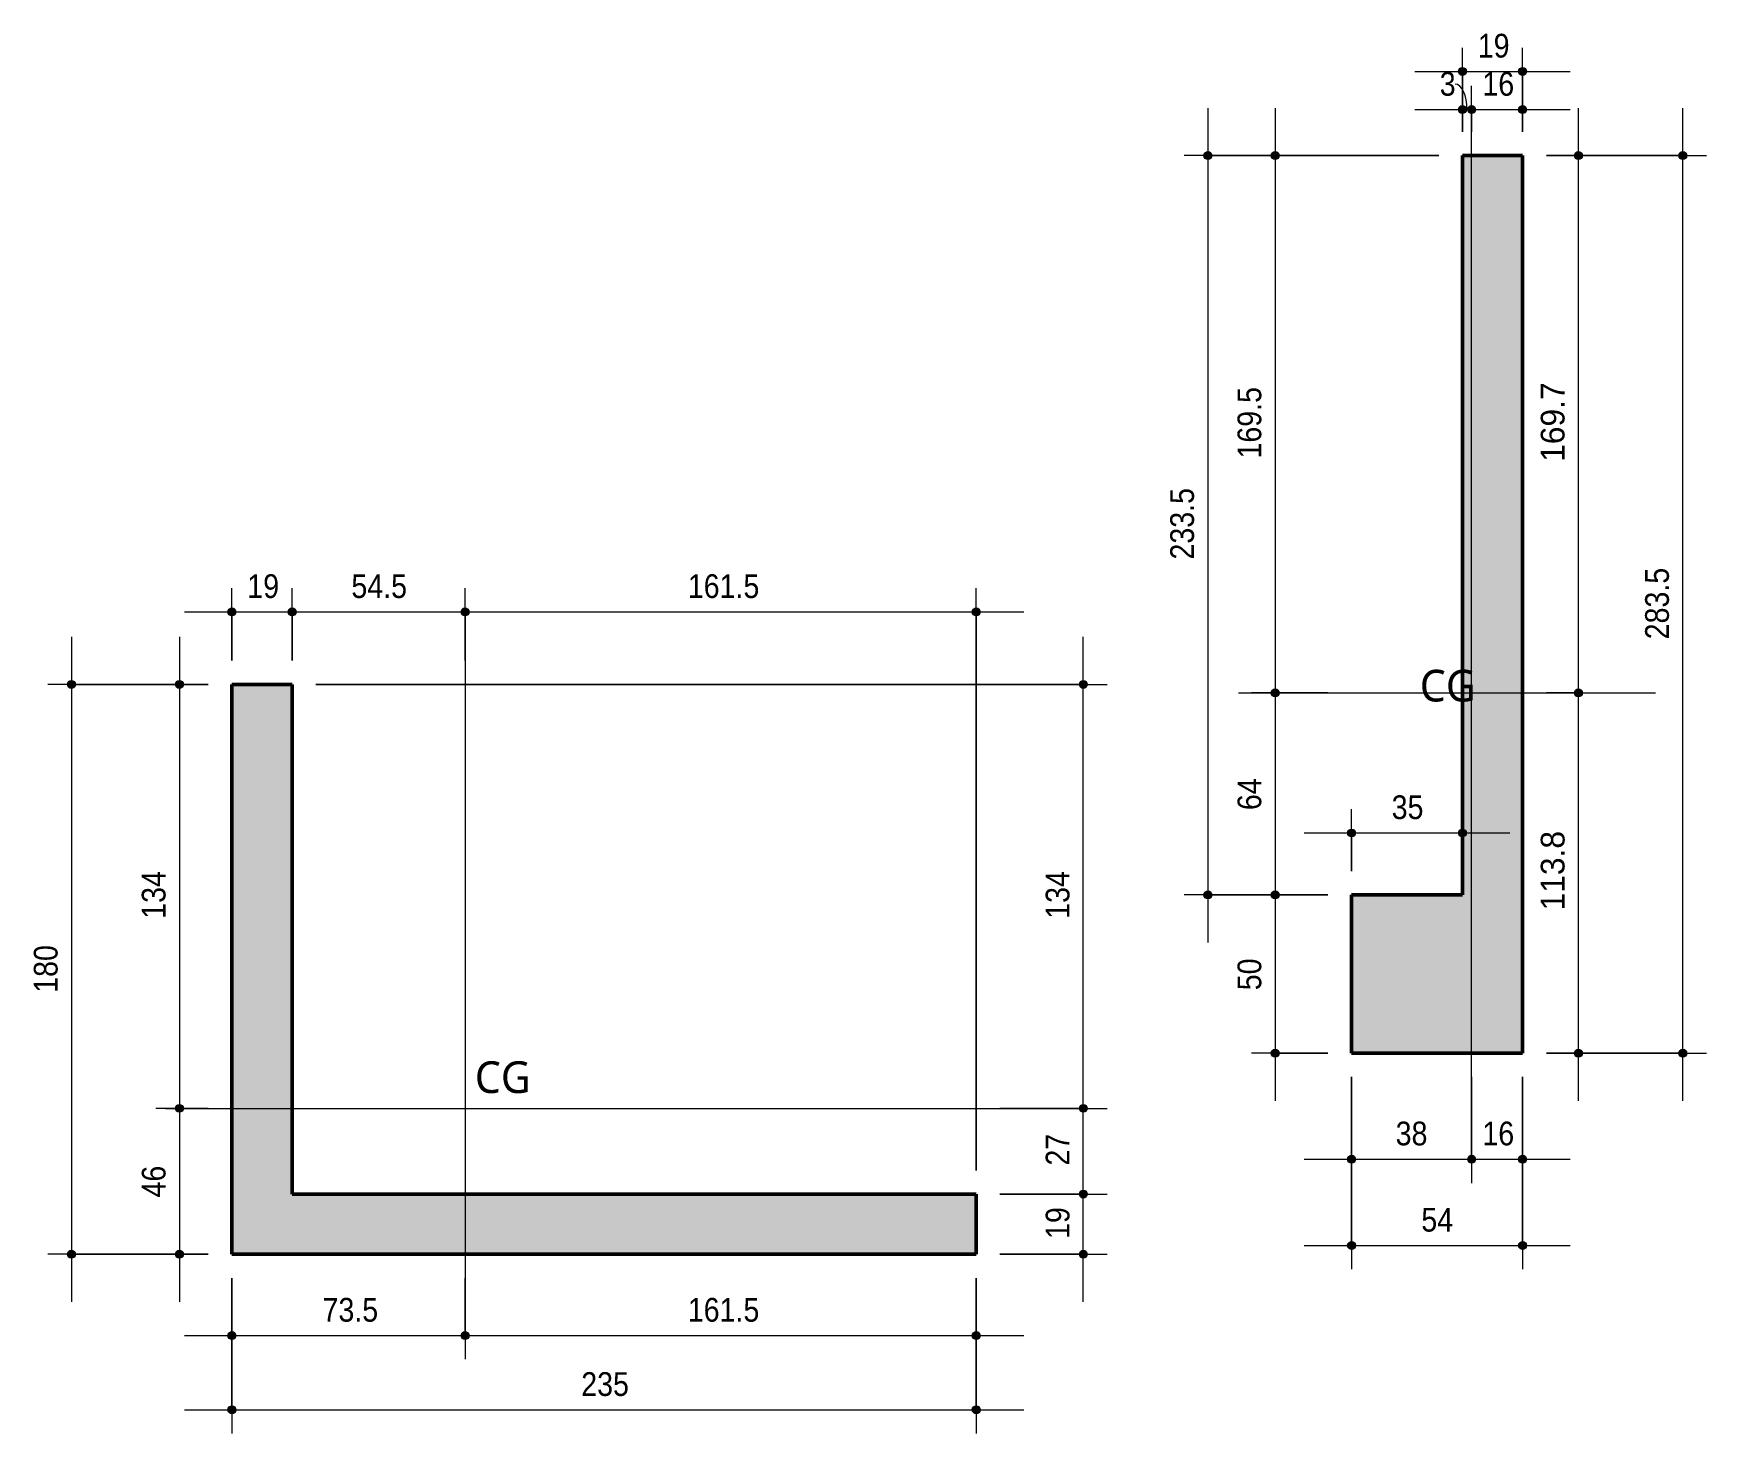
# Model space of a CAD drawing. Header units: centimetres. Extents: x -1475 to 26035, y -1239 to 84208.
# Drawn here: x 6170 to 6698, y 270 to 712 of the extents above; entities that cross this region are included whole.
import ezdxf

# ---------------------------------------------------------------- set-up
doc = ezdxf.new("R2010")
doc.units = ezdxf.units.CM
doc.linetypes.add('Hidden', pattern=[0.714375, 0.47625, -0.238125])
doc.linetypes.add('Hidden 1_5', pattern=[0.22, 0.15, -0.07])
for name, color, linetype, lineweight in [('A-ANNO-DIMS', 7, 'Continuous', 9), ('A-ANNO-DIMS-50', 7, 'Continuous', 9), ('A-DETL', 7, 'Hidden', 18), ('G-ANNO-TEXT', 7, 'Continuous', 9), ('S-COLS', 7, 'Continuous', 9)]:
    doc.layers.add(name, color=color, linetype=linetype, lineweight=lineweight)
doc.styles.add('Fira Sans', font='', dxfattribs={"width": 0.9, "height": 7.5})
doc.styles.add('Fira Sans_1', font='', dxfattribs={"height": 7.5})
doc.styles.add('Gadugi_1', font='gadugi.ttf', dxfattribs={"height": 10})
doc.styles.get('Fira Sans').set_extended_font_data('Fira Sans')
doc.styles.get('Fira Sans_1').set_extended_font_data('Fira Sans')
doc.dimstyles.new('PED_R80_1_5mm_ACIMA_As_ESQ__DEC_R00', dxfattribs={"dimscale": 30.48, "dimtxt": 10.229846, "dimasz": 0.328084, "dimexe": 0.246063, "dimexo": 0.246063, "dimgap": 0.049213, "dimtad": 1, "dimdec": 1, "dimrnd": 0.1, "dimdsep": 46, "dimtxsty": 'Fira Sans_1', "dimblk1": 'DOTSMALL', "dimblk2": 'DOTSMALL', "dimsah": 1, "dimcen": 0.09, "dimdle": 0.492126, "dimazin": 0, "dimtfac": 1, "dimtdec": 4, "dimtix": 1, "dimtmove": 0, "dimatfit": 3, "dimfxl": 1, "dimtvp": 1, "dimtolj": 1, "dimtzin": 0, "dimarcsym": 2})
doc.dimstyles.new('PED_R80_1_5mm_ACIMA_As_ESQ__R00_1', dxfattribs={"dimscale": 30.48, "dimtxt": 10.229846, "dimasz": 0.328084, "dimexe": 0.246063, "dimexo": 0.246063, "dimgap": 0.049213, "dimtad": 1, "dimdec": 1, "dimrnd": 0.5, "dimdsep": 46, "dimtxsty": 'Fira Sans', "dimblk1": 'DOTSMALL', "dimblk2": 'DOTSMALL', "dimsah": 1, "dimcen": 0.09, "dimdle": 0.492126, "dimazin": 0, "dimtfac": 1, "dimtdec": 4, "dimtix": 1, "dimtmove": 1, "dimatfit": 3, "dimfxl": 1, "dimtvp": 1, "dimtolj": 1, "dimtzin": 0, "dimarcsym": 2})
doc.dimstyles.new('PED_R80_1_5mm_ACIMA_As_ESQ__R00_3', dxfattribs={"dimscale": 30.48, "dimtxt": 10.229846, "dimasz": 0.328084, "dimexe": 0.246063, "dimexo": 0.246063, "dimgap": 0.049213, "dimtad": 1, "dimdec": 1, "dimrnd": 0.5, "dimdsep": 46, "dimtxsty": 'Fira Sans', "dimblk1": 'DOTSMALL', "dimblk2": 'DOTSMALL', "dimsah": 1, "dimcen": 0.09, "dimdle": 0.492126, "dimazin": 0, "dimtfac": 1, "dimtdec": 4, "dimtix": 1, "dimtmove": 0, "dimatfit": 3, "dimfxl": 1, "dimtvp": 1, "dimtolj": 1, "dimtzin": 0, "dimarcsym": 2})

# ---------------------------------------------------------------- blocks, each defined once
blk = doc.blocks.new('DIMBLOCK289-DT200 - DETALHE P3')
at = {"layer": 'A-ANNO-DIMS-50', "true_color": 0x000032}
h = blk.add_hatch(color=178, dxfattribs=at)
edge = h.paths.add_edge_path(flags=0)
edge.add_arc((6181.72, 506.75), 1.25, 0, 360)
h = blk.add_hatch(color=178, dxfattribs=at)
edge = h.paths.add_edge_path(flags=0)
edge.add_arc((6181.72, 326.75), 1.25, 0, 360)
at = {"layer": 'A-ANNO-DIMS-50', "color": 178, "true_color": 0x000032}
for p, q in [((6181.72, 521.75), (6181.72, 311.75)), ((6224.91, 506.75), (6174.22, 506.75)), ((6181.72, 506.75), (6224.91, 506.75)), ((6224.91, 326.75), (6174.22, 326.75)), ((6181.72, 326.75), (6224.91, 326.75))]:
    blk.add_line(p, q, dxfattribs=at)
for centre in [(6181.72, 506.75), (6181.72, 326.75)]:
    blk.add_circle(centre, 1.25, dxfattribs=at)
at = {"layer": 'A-ANNO-DIMS-50', "color": 0, "insert": (6169.84, 409.34), "char_height": 7.5, "width": 17.7842, "attachment_point": 1, "rotation": 90, "line_spacing_factor": 1.049215, "style": 'Fira Sans'}
blk.add_mtext('180', dxfattribs=at)
blk = doc.blocks.new('_DotSmall')
at = {"color": 0, "linetype": 'ByBlock', "const_width": 0.5}
blk.add_lwpolyline([(-0.0625, 0, 1), (0.0625, 0, 1)], format="xyb", close=True, dxfattribs=at)
blk = doc.blocks.new('DIMBLOCK290-DT200 - DETALHE P3')
at = {"layer": 'A-ANNO-DIMS-50', "true_color": 0x000032}
h = blk.add_hatch(color=178, dxfattribs=at)
edge = h.paths.add_edge_path(flags=0)
edge.add_arc((6215.82, 506.75), 1.25, 0, 360)
h = blk.add_hatch(color=178, dxfattribs=at)
edge = h.paths.add_edge_path(flags=0)
edge.add_arc((6215.82, 372.84), 1.25, 0, 360)
at = {"layer": 'A-ANNO-DIMS-50', "color": 178, "true_color": 0x000032}
for p, q in [((6215.82, 521.75), (6215.82, 372.84)), ((6224.91, 506.75), (6208.32, 506.75)), ((6215.82, 506.75), (6224.91, 506.75)), ((6224.91, 372.84), (6208.32, 372.84)), ((6215.82, 372.84), (6224.91, 372.84))]:
    blk.add_line(p, q, dxfattribs=at)
for centre in [(6215.82, 506.75), (6215.82, 372.84)]:
    blk.add_circle(centre, 1.25, dxfattribs=at)
at = {"layer": 'A-ANNO-DIMS-50', "color": 0, "insert": (6203.93, 432.71), "char_height": 7.5, "width": 16.9973, "attachment_point": 1, "rotation": 90, "line_spacing_factor": 1.049215, "style": 'Fira Sans'}
blk.add_mtext('134', dxfattribs=at)
blk = doc.blocks.new('DIMBLOCK291-DT200 - DETALHE P3')
at = {"layer": 'A-ANNO-DIMS-50', "true_color": 0x000032}
h = blk.add_hatch(color=178, dxfattribs=at)
edge = h.paths.add_edge_path(flags=0)
edge.add_arc((6215.82, 372.84), 1.25, 0, 360)
h = blk.add_hatch(color=178, dxfattribs=at)
edge = h.paths.add_edge_path(flags=0)
edge.add_arc((6215.82, 326.75), 1.25, 0, 360)
at = {"layer": 'A-ANNO-DIMS-50', "color": 178, "true_color": 0x000032}
for p, q in [((6224.91, 372.84), (6208.32, 372.84)), ((6215.82, 372.84), (6215.82, 311.75)), ((6215.82, 372.84), (6224.91, 372.84)), ((6224.91, 326.75), (6208.32, 326.75)), ((6215.82, 326.75), (6224.91, 326.75))]:
    blk.add_line(p, q, dxfattribs=at)
for centre in [(6215.82, 372.84), (6215.82, 326.75)]:
    blk.add_circle(centre, 1.25, dxfattribs=at)
at = {"layer": 'A-ANNO-DIMS-50', "color": 0, "insert": (6203.93, 344.68), "char_height": 7.5, "width": 12.2758, "attachment_point": 1, "rotation": 90, "line_spacing_factor": 1.049215, "style": 'Fira Sans'}
blk.add_mtext('46', dxfattribs=at)
blk = doc.blocks.new('DIMBLOCK292-DT200 - DETALHE P3')
at = {"layer": 'A-ANNO-DIMS-50', "true_color": 0x000032}
h = blk.add_hatch(color=178, dxfattribs=at)
edge = h.paths.add_edge_path(flags=0)
edge.add_arc((6232.41, 277.63), 1.25, 0, 360)
h = blk.add_hatch(color=178, dxfattribs=at)
edge = h.paths.add_edge_path(flags=0)
edge.add_arc((6467.41, 277.63), 1.25, 0, 360)
at = {"layer": 'A-ANNO-DIMS-50', "color": 178, "true_color": 0x000032}
for p, q in [((6232.41, 319.25), (6232.41, 270.13)), ((6232.41, 277.63), (6232.41, 319.25)), ((6467.41, 319.25), (6467.41, 270.13)), ((6467.41, 277.63), (6467.41, 319.25)), ((6217.41, 277.63), (6482.41, 277.63))]:
    blk.add_line(p, q, dxfattribs=at)
for centre in [(6232.41, 277.63), (6467.41, 277.63)]:
    blk.add_circle(centre, 1.25, dxfattribs=at)
at = {"layer": 'A-ANNO-DIMS-50', "color": 0, "insert": (6342.69, 289.51), "char_height": 7.5, "width": 17.312, "attachment_point": 1, "line_spacing_factor": 1.049215, "style": 'Fira Sans'}
blk.add_mtext('235', dxfattribs=at)
blk = doc.blocks.new('DIMBLOCK293-DT200 - DETALHE P3')
at = {"layer": 'A-ANNO-DIMS-50', "true_color": 0x000032}
h = blk.add_hatch(color=178, dxfattribs=at)
edge = h.paths.add_edge_path(flags=0)
edge.add_arc((6232.41, 301.07), 1.25, 0, 360)
h = blk.add_hatch(color=178, dxfattribs=at)
edge = h.paths.add_edge_path(flags=0)
edge.add_arc((6306, 301.07), 1.25, 0, 360)
at = {"layer": 'A-ANNO-DIMS-50', "color": 178, "true_color": 0x000032}
for p, q in [((6232.41, 319.25), (6232.41, 293.57)), ((6232.41, 301.07), (6232.41, 319.25)), ((6306, 319.25), (6306, 293.57)), ((6306, 301.07), (6306, 319.25)), ((6217.41, 301.07), (6306, 301.07))]:
    blk.add_line(p, q, dxfattribs=at)
for centre in [(6232.41, 301.07), (6306, 301.07)]:
    blk.add_circle(centre, 1.25, dxfattribs=at)
at = {"layer": 'A-ANNO-DIMS-50', "color": 0, "insert": (6261, 312.96), "char_height": 7.5, "width": 19.6728, "attachment_point": 1, "line_spacing_factor": 1.049215, "style": 'Fira Sans'}
blk.add_mtext('73.5', dxfattribs=at)
blk = doc.blocks.new('DIMBLOCK294-DT200 - DETALHE P3')
at = {"layer": 'A-ANNO-DIMS-50', "true_color": 0x000032}
h = blk.add_hatch(color=178, dxfattribs=at)
edge = h.paths.add_edge_path(flags=0)
edge.add_arc((6306, 301.07), 1.25, 0, 360)
h = blk.add_hatch(color=178, dxfattribs=at)
edge = h.paths.add_edge_path(flags=0)
edge.add_arc((6467.41, 301.07), 1.25, 0, 360)
at = {"layer": 'A-ANNO-DIMS-50', "color": 178, "true_color": 0x000032}
for p, q in [((6306, 319.25), (6306, 293.57)), ((6306, 301.07), (6306, 319.25)), ((6467.41, 319.25), (6467.41, 293.57)), ((6467.41, 301.07), (6467.41, 319.25)), ((6306, 301.07), (6482.41, 301.07))]:
    blk.add_line(p, q, dxfattribs=at)
for centre in [(6306, 301.07), (6467.41, 301.07)]:
    blk.add_circle(centre, 1.25, dxfattribs=at)
at = {"layer": 'A-ANNO-DIMS-50', "color": 0, "insert": (6376.34, 312.96), "char_height": 7.5, "width": 24.8664, "attachment_point": 1, "line_spacing_factor": 1.049215, "style": 'Fira Sans'}
blk.add_mtext('161.5', dxfattribs=at)
blk = doc.blocks.new('DIMBLOCK295-DT200 - DETALHE P3')
at = {"layer": 'A-ANNO-DIMS-50', "true_color": 0x000032}
h = blk.add_hatch(color=178, dxfattribs=at)
edge = h.paths.add_edge_path(flags=0)
edge.add_arc((6232.41, 529.64), 1.25, 0, 360)
h = blk.add_hatch(color=178, dxfattribs=at)
edge = h.paths.add_edge_path(flags=0)
edge.add_arc((6251.41, 529.64), 1.25, 0, 360)
at = {"layer": 'A-ANNO-DIMS-50', "color": 178, "true_color": 0x000032}
for p, q in [((6232.41, 514.25), (6232.41, 537.14)), ((6251.41, 514.25), (6251.41, 537.14)), ((6217.41, 529.64), (6251.41, 529.64)), ((6232.41, 529.64), (6232.41, 514.25)), ((6251.41, 529.64), (6251.41, 514.25))]:
    blk.add_line(p, q, dxfattribs=at)
for centre in [(6232.41, 529.64), (6251.41, 529.64)]:
    blk.add_circle(centre, 1.25, dxfattribs=at)
at = {"layer": 'A-ANNO-DIMS-50', "color": 0, "insert": (6237.25, 541.53), "char_height": 7.5, "width": 11.1741, "attachment_point": 1, "line_spacing_factor": 1.049215, "style": 'Fira Sans'}
blk.add_mtext('19', dxfattribs=at)
blk = doc.blocks.new('DIMBLOCK296-DT200 - DETALHE P3')
at = {"layer": 'A-ANNO-DIMS-50', "true_color": 0x000032}
h = blk.add_hatch(color=178, dxfattribs=at)
edge = h.paths.add_edge_path(flags=0)
edge.add_arc((6251.41, 529.64), 1.25, 0, 360)
h = blk.add_hatch(color=178, dxfattribs=at)
edge = h.paths.add_edge_path(flags=0)
edge.add_arc((6306, 529.64), 1.25, 0, 360)
at = {"layer": 'A-ANNO-DIMS-50', "color": 178, "true_color": 0x000032}
for p, q in [((6251.41, 514.25), (6251.41, 537.14)), ((6306, 514.25), (6306, 537.14)), ((6251.41, 529.64), (6306, 529.64)), ((6251.41, 529.64), (6251.41, 514.25)), ((6306, 529.64), (6306, 514.25))]:
    blk.add_line(p, q, dxfattribs=at)
for centre in [(6251.41, 529.64), (6306, 529.64)]:
    blk.add_circle(centre, 1.25, dxfattribs=at)
at = {"layer": 'A-ANNO-DIMS-50', "color": 0, "insert": (6270.11, 541.53), "char_height": 7.5, "width": 20.6171, "attachment_point": 1, "line_spacing_factor": 1.049215, "style": 'Fira Sans'}
blk.add_mtext('54.5', dxfattribs=at)
blk = doc.blocks.new('DIMBLOCK297-DT200 - DETALHE P3')
at = {"layer": 'A-ANNO-DIMS-50', "true_color": 0x000032}
h = blk.add_hatch(color=178, dxfattribs=at)
edge = h.paths.add_edge_path(flags=0)
edge.add_arc((6306, 529.64), 1.25, 0, 360)
h = blk.add_hatch(color=178, dxfattribs=at)
edge = h.paths.add_edge_path(flags=0)
edge.add_arc((6467.41, 529.64), 1.25, 0, 360)
at = {"layer": 'A-ANNO-DIMS-50', "color": 178, "true_color": 0x000032}
for p, q in [((6306, 514.25), (6306, 537.14)), ((6467.41, 353.25), (6467.41, 537.14)), ((6306, 529.64), (6482.41, 529.64)), ((6306, 529.64), (6306, 514.25)), ((6467.41, 529.64), (6467.41, 353.25))]:
    blk.add_line(p, q, dxfattribs=at)
for centre in [(6306, 529.64), (6467.41, 529.64)]:
    blk.add_circle(centre, 1.25, dxfattribs=at)
at = {"layer": 'A-ANNO-DIMS-50', "color": 0, "insert": (6376.34, 541.53), "char_height": 7.5, "width": 24.8664, "attachment_point": 1, "line_spacing_factor": 1.049215, "style": 'Fira Sans'}
blk.add_mtext('161.5', dxfattribs=at)
blk = doc.blocks.new('DIMBLOCK298-DT200 - DETALHE P3')
at = {"layer": 'A-ANNO-DIMS-50', "true_color": 0x000032}
h = blk.add_hatch(color=178, dxfattribs=at)
edge = h.paths.add_edge_path(flags=0)
edge.add_arc((6501.23, 345.75), 1.25, 0, 360)
h = blk.add_hatch(color=178, dxfattribs=at)
edge = h.paths.add_edge_path(flags=0)
edge.add_arc((6501.23, 326.75), 1.25, 0, 360)
at = {"layer": 'A-ANNO-DIMS-50', "color": 178, "true_color": 0x000032}
for p, q in [((6474.91, 345.75), (6508.73, 345.75)), ((6501.23, 345.75), (6474.91, 345.75)), ((6501.23, 311.75), (6501.23, 345.75)), ((6474.91, 326.75), (6508.73, 326.75)), ((6501.23, 326.75), (6474.91, 326.75))]:
    blk.add_line(p, q, dxfattribs=at)
for centre in [(6501.23, 345.75), (6501.23, 326.75)]:
    blk.add_circle(centre, 1.25, dxfattribs=at)
at = {"layer": 'A-ANNO-DIMS-50', "color": 0, "insert": (6489.35, 331.59), "char_height": 7.5, "width": 11.1741, "attachment_point": 1, "rotation": 90, "line_spacing_factor": 1.049215, "style": 'Fira Sans'}
blk.add_mtext('19', dxfattribs=at)
blk = doc.blocks.new('DIMBLOCK299-DT200 - DETALHE P3')
at = {"layer": 'A-ANNO-DIMS-50', "true_color": 0x000032}
h = blk.add_hatch(color=178, dxfattribs=at)
edge = h.paths.add_edge_path(flags=0)
edge.add_arc((6501.23, 372.84), 1.25, 0, 360)
h = blk.add_hatch(color=178, dxfattribs=at)
edge = h.paths.add_edge_path(flags=0)
edge.add_arc((6501.23, 345.75), 1.25, 0, 360)
at = {"layer": 'A-ANNO-DIMS-50', "color": 178, "true_color": 0x000032}
for p, q in [((6474.91, 372.84), (6508.73, 372.84)), ((6501.23, 372.84), (6474.91, 372.84)), ((6501.23, 345.75), (6501.23, 372.84)), ((6474.91, 345.75), (6508.73, 345.75)), ((6501.23, 345.75), (6474.91, 345.75))]:
    blk.add_line(p, q, dxfattribs=at)
for centre in [(6501.23, 372.84), (6501.23, 345.75)]:
    blk.add_circle(centre, 1.25, dxfattribs=at)
at = {"layer": 'A-ANNO-DIMS-50', "color": 0, "insert": (6489.35, 354.77), "char_height": 7.5, "width": 10.8594, "attachment_point": 1, "rotation": 90, "line_spacing_factor": 1.049215, "style": 'Fira Sans'}
blk.add_mtext('27', dxfattribs=at)
blk = doc.blocks.new('DIMBLOCK300-DT200 - DETALHE P3')
at = {"layer": 'A-ANNO-DIMS-50', "true_color": 0x000032}
h = blk.add_hatch(color=178, dxfattribs=at)
edge = h.paths.add_edge_path(flags=0)
edge.add_arc((6501.23, 506.75), 1.25, 0, 360)
h = blk.add_hatch(color=178, dxfattribs=at)
edge = h.paths.add_edge_path(flags=0)
edge.add_arc((6501.23, 372.84), 1.25, 0, 360)
at = {"layer": 'A-ANNO-DIMS-50', "color": 178, "true_color": 0x000032}
for p, q in [((6501.23, 372.84), (6501.23, 521.75)), ((6258.91, 506.75), (6508.73, 506.75)), ((6501.23, 506.75), (6258.91, 506.75)), ((6474.91, 372.84), (6508.73, 372.84)), ((6501.23, 372.84), (6474.91, 372.84))]:
    blk.add_line(p, q, dxfattribs=at)
for centre in [(6501.23, 506.75), (6501.23, 372.84)]:
    blk.add_circle(centre, 1.25, dxfattribs=at)
at = {"layer": 'A-ANNO-DIMS-50', "color": 0, "insert": (6489.35, 432.71), "char_height": 7.5, "width": 16.9973, "attachment_point": 1, "rotation": 90, "line_spacing_factor": 1.049215, "style": 'Fira Sans'}
blk.add_mtext('134', dxfattribs=at)
blk = doc.blocks.new('DIMBLOCK301-DT201 - DETALHE P4')
at = {"layer": 'A-ANNO-DIMS-50', "true_color": 0x000032}
h = blk.add_hatch(color=178, dxfattribs=at)
edge = h.paths.add_edge_path(flags=0)
edge.add_arc((6585.94, 329.52), 1.25, 0, 360)
h = blk.add_hatch(color=178, dxfattribs=at)
edge = h.paths.add_edge_path(flags=0)
edge.add_arc((6639.94, 329.52), 1.25, 0, 360)
at = {"layer": 'A-ANNO-DIMS-50', "color": 178, "true_color": 0x000032}
for p, q in [((6585.94, 382.75), (6585.94, 322.02)), ((6585.94, 329.52), (6585.94, 382.75)), ((6639.94, 382.75), (6639.94, 322.02)), ((6639.94, 329.52), (6639.94, 382.75)), ((6570.94, 329.52), (6654.94, 329.52))]:
    blk.add_line(p, q, dxfattribs=at)
for centre in [(6585.94, 329.52), (6639.94, 329.52)]:
    blk.add_circle(centre, 1.25, dxfattribs=at)
at = {"layer": 'A-ANNO-DIMS-50', "color": 0, "insert": (6607.96, 341.41), "char_height": 7.5, "width": 11.9611, "attachment_point": 1, "line_spacing_factor": 1.049215, "style": 'Fira Sans'}
blk.add_mtext('54', dxfattribs=at)
blk = doc.blocks.new('DIMBLOCK302-DT201 - DETALHE P4')
at = {"layer": 'A-ANNO-DIMS-50', "true_color": 0x000032}
h = blk.add_hatch(color=178, dxfattribs=at)
edge = h.paths.add_edge_path(flags=0)
edge.add_arc((6585.94, 356.76), 1.25, 0, 360)
h = blk.add_hatch(color=178, dxfattribs=at)
edge = h.paths.add_edge_path(flags=0)
edge.add_arc((6623.85, 356.76), 1.25, 0, 360)
at = {"layer": 'A-ANNO-DIMS-50', "color": 178, "true_color": 0x000032}
for p, q in [((6585.94, 382.75), (6585.94, 349.26)), ((6585.94, 356.76), (6585.94, 382.75)), ((6623.85, 382.75), (6623.85, 349.26)), ((6623.85, 356.76), (6623.85, 382.75)), ((6570.94, 356.76), (6623.85, 356.76))]:
    blk.add_line(p, q, dxfattribs=at)
for centre in [(6585.94, 356.76), (6623.85, 356.76)]:
    blk.add_circle(centre, 1.25, dxfattribs=at)
at = {"layer": 'A-ANNO-DIMS-50', "color": 0, "insert": (6599.85, 368.65), "char_height": 7.5, "width": 12.1184, "attachment_point": 1, "line_spacing_factor": 1.049215, "style": 'Fira Sans'}
blk.add_mtext('38', dxfattribs=at)
blk = doc.blocks.new('DIMBLOCK303-DT201 - DETALHE P4')
at = {"layer": 'A-ANNO-DIMS-50', "true_color": 0x000032}
h = blk.add_hatch(color=178, dxfattribs=at)
edge = h.paths.add_edge_path(flags=0)
edge.add_arc((6623.85, 356.76), 1.25, 0, 360)
h = blk.add_hatch(color=178, dxfattribs=at)
edge = h.paths.add_edge_path(flags=0)
edge.add_arc((6639.94, 356.76), 1.25, 0, 360)
at = {"layer": 'A-ANNO-DIMS-50', "color": 178, "true_color": 0x000032}
for p, q in [((6623.85, 382.75), (6623.85, 349.26)), ((6623.85, 356.76), (6623.85, 382.75)), ((6639.94, 382.75), (6639.94, 349.26)), ((6639.94, 356.76), (6639.94, 382.75)), ((6623.85, 356.76), (6654.94, 356.76))]:
    blk.add_line(p, q, dxfattribs=at)
for centre in [(6623.85, 356.76), (6639.94, 356.76)]:
    blk.add_circle(centre, 1.25, dxfattribs=at)
at = {"layer": 'A-ANNO-DIMS-50', "color": 0, "insert": (6627.24, 368.65), "char_height": 7.5, "width": 11.1741, "attachment_point": 1, "line_spacing_factor": 1.049215, "style": 'Fira Sans'}
blk.add_mtext('16', dxfattribs=at)
blk = doc.blocks.new('DIMBLOCK304-DT201 - DETALHE P4')
at = {"layer": 'A-ANNO-DIMS-50', "true_color": 0x000032}
h = blk.add_hatch(color=178, dxfattribs=at)
edge = h.paths.add_edge_path(flags=0)
edge.add_arc((6690.52, 673.75), 1.25, 0, 360)
h = blk.add_hatch(color=178, dxfattribs=at)
edge = h.paths.add_edge_path(flags=0)
edge.add_arc((6690.52, 390.25), 1.25, 0, 360)
at = {"layer": 'A-ANNO-DIMS-50', "color": 178, "true_color": 0x000032}
for p, q in [((6690.52, 375.25), (6690.52, 688.75)), ((6647.44, 673.75), (6698.02, 673.75)), ((6690.52, 673.75), (6647.44, 673.75)), ((6647.44, 390.25), (6698.02, 390.25)), ((6690.52, 390.25), (6647.44, 390.25))]:
    blk.add_line(p, q, dxfattribs=at)
for centre in [(6690.52, 673.75), (6690.52, 390.25)]:
    blk.add_circle(centre, 1.25, dxfattribs=at)
at = {"layer": 'A-ANNO-DIMS-50', "color": 0, "insert": (6678.63, 520.98), "char_height": 7.5, "width": 26.4402, "attachment_point": 1, "rotation": 90, "line_spacing_factor": 1.049215, "style": 'Fira Sans'}
blk.add_mtext('283.5', dxfattribs=at)
blk = doc.blocks.new('DIMBLOCK305-DT201 - DETALHE P4')
at = {"layer": 'A-ANNO-DIMS-50'}
h = blk.add_hatch(color=256, dxfattribs=at)
edge = h.paths.add_edge_path(flags=0)
edge.add_arc((6657.56, 504.05), 1.25, 0, 360)
h = blk.add_hatch(color=256, dxfattribs=at)
edge = h.paths.add_edge_path(flags=0)
edge.add_arc((6657.56, 390.25), 1.25, 0, 360)
for p, q in [((6647.44, 504.05), (6665.06, 504.05)), ((6657.56, 504.05), (6647.44, 504.05)), ((6657.56, 375.25), (6657.56, 504.05)), ((6647.44, 390.25), (6665.06, 390.25)), ((6657.56, 390.25), (6647.44, 390.25))]:
    blk.add_line(p, q, dxfattribs=at)
for centre in [(6657.56, 504.05), (6657.56, 390.25)]:
    blk.add_circle(centre, 1.25, dxfattribs=at)
at = {"layer": 'A-ANNO-DIMS-50', "color": 0, "insert": (6645.68, 435.35), "char_height": 7.5, "width": 28.3288, "attachment_point": 1, "rotation": 90, "line_spacing_factor": 1.049215, "style": 'Fira Sans_1'}
blk.add_mtext('113.8', dxfattribs=at)
blk = doc.blocks.new('DIMBLOCK306-DT201 - DETALHE P4')
at = {"layer": 'A-ANNO-DIMS-50'}
h = blk.add_hatch(color=256, dxfattribs=at)
edge = h.paths.add_edge_path(flags=0)
edge.add_arc((6657.56, 673.75), 1.25, 0, 360)
h = blk.add_hatch(color=256, dxfattribs=at)
edge = h.paths.add_edge_path(flags=0)
edge.add_arc((6657.56, 504.05), 1.25, 0, 360)
for p, q in [((6657.56, 504.05), (6657.56, 688.75)), ((6647.44, 673.75), (6665.06, 673.75)), ((6657.56, 673.75), (6647.44, 673.75)), ((6647.44, 504.05), (6665.06, 504.05)), ((6657.56, 504.05), (6647.44, 504.05))]:
    blk.add_line(p, q, dxfattribs=at)
for centre in [(6657.56, 673.75), (6657.56, 504.05)]:
    blk.add_circle(centre, 1.25, dxfattribs=at)
at = {"layer": 'A-ANNO-DIMS-50', "color": 0, "insert": (6645.68, 577.03), "char_height": 7.5, "width": 28.4862, "attachment_point": 1, "rotation": 90, "line_spacing_factor": 1.049215, "style": 'Fira Sans_1'}
blk.add_mtext('169.7', dxfattribs=at)
blk = doc.blocks.new('DIMBLOCK307-DT201 - DETALHE P4')
at = {"layer": 'A-ANNO-DIMS-50', "true_color": 0x000032}
h = blk.add_hatch(color=178, dxfattribs=at)
edge = h.paths.add_edge_path(flags=0)
edge.add_arc((6561.81, 673.75), 1.25, 0, 360)
h = blk.add_hatch(color=178, dxfattribs=at)
edge = h.paths.add_edge_path(flags=0)
edge.add_arc((6561.81, 504.05), 1.25, 0, 360)
at = {"layer": 'A-ANNO-DIMS-50', "color": 178, "true_color": 0x000032}
for p, q in [((6561.81, 688.75), (6561.81, 504.05)), ((6613.44, 673.75), (6554.31, 673.75)), ((6561.81, 673.75), (6613.44, 673.75)), ((6578.44, 504.05), (6554.31, 504.05)), ((6561.81, 504.05), (6578.44, 504.05))]:
    blk.add_line(p, q, dxfattribs=at)
for centre in [(6561.81, 673.75), (6561.81, 504.05)]:
    blk.add_circle(centre, 1.25, dxfattribs=at)
at = {"layer": 'A-ANNO-DIMS-50', "color": 0, "insert": (6549.92, 578.08), "char_height": 7.5, "width": 25.9681, "attachment_point": 1, "rotation": 90, "line_spacing_factor": 1.049215, "style": 'Fira Sans'}
blk.add_mtext('169.5', dxfattribs=at)
blk = doc.blocks.new('DIMBLOCK308-DT201 - DETALHE P4')
at = {"layer": 'A-ANNO-DIMS-50', "true_color": 0x000032}
h = blk.add_hatch(color=178, dxfattribs=at)
edge = h.paths.add_edge_path(flags=0)
edge.add_arc((6561.81, 504.05), 1.25, 0, 360)
h = blk.add_hatch(color=178, dxfattribs=at)
edge = h.paths.add_edge_path(flags=0)
edge.add_arc((6561.81, 440.25), 1.25, 0, 360)
at = {"layer": 'A-ANNO-DIMS-50', "color": 178, "true_color": 0x000032}
for p, q in [((6578.44, 504.05), (6554.31, 504.05)), ((6561.81, 504.05), (6561.81, 440.25)), ((6561.81, 504.05), (6578.44, 504.05)), ((6578.44, 440.25), (6554.31, 440.25)), ((6561.81, 440.25), (6578.44, 440.25))]:
    blk.add_line(p, q, dxfattribs=at)
for centre in [(6561.81, 504.05), (6561.81, 440.25)]:
    blk.add_circle(centre, 1.25, dxfattribs=at)
at = {"layer": 'A-ANNO-DIMS-50', "color": 0, "insert": (6549.92, 467.04), "char_height": 7.5, "width": 12.2758, "attachment_point": 1, "rotation": 90, "line_spacing_factor": 1.049215, "style": 'Fira Sans'}
blk.add_mtext('64', dxfattribs=at)
blk = doc.blocks.new('DIMBLOCK309-DT201 - DETALHE P4')
at = {"layer": 'A-ANNO-DIMS-50', "true_color": 0x000032}
h = blk.add_hatch(color=178, dxfattribs=at)
edge = h.paths.add_edge_path(flags=0)
edge.add_arc((6561.81, 440.25), 1.25, 0, 360)
h = blk.add_hatch(color=178, dxfattribs=at)
edge = h.paths.add_edge_path(flags=0)
edge.add_arc((6561.81, 390.25), 1.25, 0, 360)
at = {"layer": 'A-ANNO-DIMS-50', "color": 178, "true_color": 0x000032}
for p, q in [((6578.44, 440.25), (6554.31, 440.25)), ((6561.81, 440.25), (6561.81, 375.25)), ((6561.81, 440.25), (6578.44, 440.25)), ((6578.44, 390.25), (6554.31, 390.25)), ((6561.81, 390.25), (6578.44, 390.25))]:
    blk.add_line(p, q, dxfattribs=at)
for centre in [(6561.81, 440.25), (6561.81, 390.25)]:
    blk.add_circle(centre, 1.25, dxfattribs=at)
at = {"layer": 'A-ANNO-DIMS-50', "color": 0, "insert": (6549.92, 410.14), "char_height": 7.5, "width": 12.2758, "attachment_point": 1, "rotation": 90, "line_spacing_factor": 1.049215, "style": 'Fira Sans'}
blk.add_mtext('50', dxfattribs=at)
blk = doc.blocks.new('DIMBLOCK310-DT201 - DETALHE P4')
at = {"layer": 'A-ANNO-DIMS-50', "true_color": 0x000032}
h = blk.add_hatch(color=178, dxfattribs=at)
edge = h.paths.add_edge_path(flags=0)
edge.add_arc((6620.94, 688.28), 1.25, 0, 360)
h = blk.add_hatch(color=178, dxfattribs=at)
edge = h.paths.add_edge_path(flags=0)
edge.add_arc((6623.85, 688.28), 1.25, 0, 360)
at = {"layer": 'A-ANNO-DIMS-50', "color": 178, "true_color": 0x000032}
for p, q in [((6620.94, 681.25), (6620.94, 695.78)), ((6623.85, 681.25), (6623.85, 695.78)), ((6605.94, 688.28), (6623.85, 688.28)), ((6620.94, 688.28), (6620.94, 681.25)), ((6623.85, 688.28), (6623.85, 681.25))]:
    blk.add_line(p, q, dxfattribs=at)
for centre in [(6620.94, 688.28), (6623.85, 688.28)]:
    blk.add_circle(centre, 1.25, dxfattribs=at)
blk.add_ellipse((6618.62, 688.28), major_axis=(0, 8.06), ratio=0.468645, start_param=4.712389, end_param=6.283185, dxfattribs=at)
at = {"layer": 'A-ANNO-DIMS-50', "color": 0, "insert": (6613.77, 700.17), "char_height": 7.5, "width": 5.8231, "attachment_point": 1, "line_spacing_factor": 1.049215, "style": 'Fira Sans'}
blk.add_mtext('3', dxfattribs=at)
blk = doc.blocks.new('DIMBLOCK311-DT201 - DETALHE P4')
at = {"layer": 'A-ANNO-DIMS-50', "true_color": 0x000032}
h = blk.add_hatch(color=178, dxfattribs=at)
edge = h.paths.add_edge_path(flags=0)
edge.add_arc((6623.85, 688.28), 1.25, 0, 360)
h = blk.add_hatch(color=178, dxfattribs=at)
edge = h.paths.add_edge_path(flags=0)
edge.add_arc((6639.94, 688.28), 1.25, 0, 360)
at = {"layer": 'A-ANNO-DIMS-50', "color": 178, "true_color": 0x000032}
for p, q in [((6623.85, 681.25), (6623.85, 695.78)), ((6639.94, 681.25), (6639.94, 695.78)), ((6623.85, 688.28), (6654.94, 688.28)), ((6623.85, 688.28), (6623.85, 681.25)), ((6639.94, 688.28), (6639.94, 681.25))]:
    blk.add_line(p, q, dxfattribs=at)
for centre in [(6623.85, 688.28), (6639.94, 688.28)]:
    blk.add_circle(centre, 1.25, dxfattribs=at)
at = {"layer": 'A-ANNO-DIMS-50', "color": 0, "insert": (6627.24, 700.17), "char_height": 7.5, "width": 11.1741, "attachment_point": 1, "line_spacing_factor": 1.049215, "style": 'Fira Sans'}
blk.add_mtext('16', dxfattribs=at)
blk = doc.blocks.new('DIMBLOCK312-DT201 - DETALHE P4')
at = {"layer": 'A-ANNO-DIMS-50', "true_color": 0x000032}
h = blk.add_hatch(color=178, dxfattribs=at)
edge = h.paths.add_edge_path(flags=0)
edge.add_arc((6620.94, 700.34), 1.25, 0, 360)
h = blk.add_hatch(color=178, dxfattribs=at)
edge = h.paths.add_edge_path(flags=0)
edge.add_arc((6639.94, 700.34), 1.25, 0, 360)
at = {"layer": 'A-ANNO-DIMS-50', "color": 178, "true_color": 0x000032}
for p, q in [((6620.94, 681.25), (6620.94, 707.84)), ((6639.94, 681.25), (6639.94, 707.84)), ((6605.94, 700.34), (6654.94, 700.34)), ((6620.94, 700.34), (6620.94, 681.25)), ((6639.94, 700.34), (6639.94, 681.25))]:
    blk.add_line(p, q, dxfattribs=at)
for centre in [(6620.94, 700.34), (6639.94, 700.34)]:
    blk.add_circle(centre, 1.25, dxfattribs=at)
at = {"layer": 'A-ANNO-DIMS-50', "color": 0, "insert": (6625.78, 712.23), "char_height": 7.5, "width": 11.1741, "attachment_point": 1, "line_spacing_factor": 1.049215, "style": 'Fira Sans'}
blk.add_mtext('19', dxfattribs=at)
blk = doc.blocks.new('DIMBLOCK313-DT201 - DETALHE P4')
at = {"layer": 'A-ANNO-DIMS-50', "true_color": 0x000032}
h = blk.add_hatch(color=178, dxfattribs=at)
edge = h.paths.add_edge_path(flags=0)
edge.add_arc((6585.94, 459.81), 1.25, 0, 360)
h = blk.add_hatch(color=178, dxfattribs=at)
edge = h.paths.add_edge_path(flags=0)
edge.add_arc((6620.94, 459.81), 1.25, 0, 360)
at = {"layer": 'A-ANNO-DIMS-50', "color": 178, "true_color": 0x000032}
for p, q in [((6585.94, 447.75), (6585.94, 467.31)), ((6620.94, 454.08), (6620.94, 467.31)), ((6570.94, 459.81), (6635.94, 459.81)), ((6585.94, 459.81), (6585.94, 447.75)), ((6620.94, 459.81), (6620.94, 454.08))]:
    blk.add_line(p, q, dxfattribs=at)
for centre in [(6585.94, 459.81), (6620.94, 459.81)]:
    blk.add_circle(centre, 1.25, dxfattribs=at)
at = {"layer": 'A-ANNO-DIMS-50', "color": 0, "insert": (6598.59, 471.7), "char_height": 7.5, "width": 11.6463, "attachment_point": 1, "line_spacing_factor": 1.049215, "style": 'Fira Sans'}
blk.add_mtext('35', dxfattribs=at)
blk = doc.blocks.new('DIMBLOCK314-DT201 - DETALHE P4')
at = {"layer": 'A-ANNO-DIMS-50', "true_color": 0x000032}
h = blk.add_hatch(color=178, dxfattribs=at)
edge = h.paths.add_edge_path(flags=0)
edge.add_arc((6540.56, 673.75), 1.25, 0, 360)
h = blk.add_hatch(color=178, dxfattribs=at)
edge = h.paths.add_edge_path(flags=0)
edge.add_arc((6540.56, 440.25), 1.25, 0, 360)
at = {"layer": 'A-ANNO-DIMS-50', "color": 178, "true_color": 0x000032}
for p, q in [((6540.56, 688.75), (6540.56, 425.25)), ((6613.44, 673.75), (6533.06, 673.75)), ((6540.56, 673.75), (6613.44, 673.75)), ((6578.44, 440.25), (6533.06, 440.25)), ((6540.56, 440.25), (6578.44, 440.25))]:
    blk.add_line(p, q, dxfattribs=at)
for centre in [(6540.56, 673.75), (6540.56, 440.25)]:
    blk.add_circle(centre, 1.25, dxfattribs=at)
at = {"layer": 'A-ANNO-DIMS-50', "color": 0, "insert": (6528.67, 546.18), "char_height": 7.5, "width": 25.9681, "attachment_point": 1, "rotation": 90, "line_spacing_factor": 1.049215, "style": 'Fira Sans'}
blk.add_mtext('233.5', dxfattribs=at)

msp = doc.modelspace()

# ---------------------------------------------------------------- hatches: boundary and pattern name
at = {"layer": 'S-COLS', "true_color": 0xc0c0c0}
for points in [[(6585.94, 390.25), (6639.94, 390.25), (6639.94, 673.75), (6620.94, 673.75), (6620.94, 440.25), (6585.94, 440.25)], [(6467.41, 326.75), (6467.41, 345.75), (6251.41, 345.75), (6251.41, 506.75), (6232.41, 506.75), (6232.41, 326.75)]]:
    msp.add_hatch(color=9, dxfattribs=at).paths.add_polyline_path(points, flags=0)

# ---------------------------------------------------------------- linework, layer by layer
at = {"layer": 'A-DETL', "linetype": 'Hidden 1_5'}
for p, q in [((6623.85, 363.25), (6623.85, 693.25)), ((6306, 515.75), (6306, 313.75)), ((6550.27, 504.05), (6681.94, 504.05)), ((6211.41, 372.84), (6489.17, 372.84))]:
    msp.add_line(p, q, dxfattribs=at)
at = {"layer": 'S-COLS', "lineweight": 50}
for p, q in [((6620.94, 440.25), (6620.94, 673.75)), ((6620.94, 673.75), (6639.94, 673.75)), ((6639.94, 673.75), (6639.94, 390.25)), ((6232.41, 326.75), (6232.41, 506.75)), ((6232.41, 506.75), (6251.41, 506.75)), ((6251.41, 506.75), (6251.41, 345.75)), ((6585.94, 390.25), (6585.94, 440.25)), ((6585.94, 440.25), (6620.94, 440.25)), ((6639.94, 390.25), (6585.94, 390.25)), ((6251.41, 345.75), (6467.41, 345.75)), ((6467.41, 345.75), (6467.41, 326.75)), ((6467.41, 326.75), (6232.41, 326.75))]:
    msp.add_line(p, q, dxfattribs=at)

# ---------------------------------------------------------------- texts
at = {"layer": 'G-ANNO-TEXT', "char_height": 10, "width": 22.8481, "attachment_point": 1, "style": 'Gadugi_1'}
for insert in [(6607.45, 511.35), (6309.07, 387.7)]:
    msp.add_mtext('CG', dxfattribs=dict(at, insert=insert))

# ---------------------------------------------------------------- dimensions: what is measured, and where the dimension line sits
at = {"layer": 'A-ANNO-DIMS', "color": 178, "true_color": 0x000032}
for base, p1, p2, override, picture, middle in [((6639.94, 700.34), (6620.94, 673.75), (6639.94, 673.75), {"dimpost": '<>', "dimfxl": 19}, 'DIMBLOCK312-DT201 - DETALHE P4', (6630.44, 705.71)), ((6639.94, 688.28), (6623.85, 673.75), (6639.94, 673.75), {"dimpost": '<>', "dimfxl": 16.09}, 'DIMBLOCK311-DT201 - DETALHE P4', (6631.89, 693.6)), ((6251.41, 529.64), (6232.41, 506.75), (6251.41, 506.75), {"dimpost": '<>', "dimfxl": 19}, 'DIMBLOCK295-DT200 - DETALHE P3', (6241.91, 535.01)), ((6306, 529.64), (6251.41, 506.75), (6306, 506.75), {"dimpost": '<>', "dimfxl": 54.590909}, 'DIMBLOCK296-DT200 - DETALHE P3', (6278.7, 534.96)), ((6467.41, 529.64), (6306, 506.75), (6467.41, 345.75), {"dimpost": '<>', "dimfxl": 227.977838}, 'DIMBLOCK297-DT200 - DETALHE P3', (6386.7, 534.96)), ((6620.94, 459.81), (6585.94, 440.25), (6620.94, 461.58), {"dimpost": '<>', "dimfxl": 40.987084}, 'DIMBLOCK313-DT201 - DETALHE P4', (6603.44, 465.13)), ((6639.94, 329.52), (6585.94, 390.25), (6639.94, 390.25), {"dimpost": '<>', "dimfxl": 54}, 'DIMBLOCK301-DT201 - DETALHE P4', (6612.94, 334.83)), ((6623.85, 356.76), (6585.94, 390.25), (6623.85, 390.25), {"dimpost": '<>', "dimfxl": 37.91}, 'DIMBLOCK302-DT201 - DETALHE P4', (6604.89, 362.08)), ((6639.94, 356.76), (6623.85, 390.25), (6639.94, 390.25), {"dimpost": '<>', "dimfxl": 16.09}, 'DIMBLOCK303-DT201 - DETALHE P4', (6631.89, 362.08)), ((6467.41, 277.63), (6232.41, 326.75), (6467.41, 326.75), {"dimpost": '<>', "dimfxl": 235}, 'DIMBLOCK292-DT200 - DETALHE P3', (6349.91, 282.94)), ((6306, 301.07), (6232.41, 326.75), (6306, 326.75), {"dimpost": '<>', "dimfxl": 73.590909}, 'DIMBLOCK293-DT200 - DETALHE P3', (6269.2, 306.39)), ((6467.41, 301.07), (6306, 326.75), (6467.41, 326.75), {"dimpost": '<>', "dimfxl": 161.409091}, 'DIMBLOCK294-DT200 - DETALHE P3', (6386.7, 306.39))]:
    dim = msp.add_linear_dim(base=base, p1=p1, p2=p2, dimstyle='PED_R80_1_5mm_ACIMA_As_ESQ__R00_3', override=override, dxfattribs=at)
    dim.commit()
    dim.dimension.update_dxf_attribs({"geometry": picture, "text_midpoint": middle})
dim = msp.add_linear_dim(base=(6623.85, 688.28), p1=(6620.94, 673.75), p2=(6623.85, 673.75), dimstyle='PED_R80_1_5mm_ACIMA_As_ESQ__R00_1', override={"dimpost": '<>', "dimfxl": 2.91}, dxfattribs=at)
dim.commit()
dim.dimension.update_dxf_attribs({"geometry": 'DIMBLOCK310-DT201 - DETALHE P4', "text_midpoint": (6616.68, 695.17), "dimtype": 160})
for base, p1, p2, override, picture, middle in [((6540.56, 440.25), (6620.94, 673.75), (6585.94, 440.25), {"dimpost": '<>', "dimfxl": 236.108556}, 'DIMBLOCK314-DT201 - DETALHE P4', (6535.24, 557)), ((6561.81, 504.05), (6620.94, 673.75), (6585.94, 504.05), {"dimpost": '<>', "dimfxl": 173.271723}, 'DIMBLOCK307-DT201 - DETALHE P4', (6556.44, 588.9)), ((6690.52, 673.75), (6639.94, 390.25), (6639.94, 673.75), {"dimpost": '<>', "dimfxl": 283.5}, 'DIMBLOCK304-DT201 - DETALHE P4', (6685.2, 532)), ((6181.72, 326.75), (6232.41, 506.75), (6232.41, 326.75), {"dimpost": '<>', "dimfxl": 180}, 'DIMBLOCK289-DT200 - DETALHE P3', (6176.41, 416.75)), ((6215.82, 372.84), (6232.41, 506.75), (6232.41, 372.84), {"dimpost": '<>', "dimfxl": 133.909091}, 'DIMBLOCK290-DT200 - DETALHE P3', (6210.5, 439.8)), ((6501.23, 506.75), (6467.41, 372.84), (6251.41, 506.75), {"dimpost": '<>', "dimfxl": 254.140994}, 'DIMBLOCK300-DT200 - DETALHE P3', (6495.92, 439.8)), ((6561.81, 440.25), (6585.94, 504.05), (6585.94, 440.25), {"dimpost": '<>', "dimfxl": 63.8}, 'DIMBLOCK308-DT201 - DETALHE P4', (6556.49, 472.15)), ((6561.81, 390.25), (6585.94, 440.25), (6585.94, 390.25), {"dimpost": '<>', "dimfxl": 50}, 'DIMBLOCK309-DT201 - DETALHE P4', (6556.49, 415.25)), ((6215.82, 326.75), (6232.41, 372.84), (6232.41, 326.75), {"dimpost": '<>', "dimfxl": 46.090909}, 'DIMBLOCK291-DT200 - DETALHE P3', (6210.5, 349.8)), ((6501.23, 372.84), (6467.41, 345.75), (6467.41, 372.84), {"dimpost": '<>', "dimfxl": 27.090909}, 'DIMBLOCK299-DT200 - DETALHE P3', (6495.93, 359.3)), ((6501.23, 345.75), (6467.41, 326.75), (6467.41, 345.75), {"dimpost": '<>', "dimfxl": 19}, 'DIMBLOCK298-DT200 - DETALHE P3', (6495.87, 336.25))]:
    dim = msp.add_linear_dim(base=base, p1=p1, p2=p2, angle=90, dimstyle='PED_R80_1_5mm_ACIMA_As_ESQ__R00_3', override=override, dxfattribs=at)
    dim.commit()
    dim.dimension.update_dxf_attribs({"geometry": picture, "text_midpoint": middle})
at = {"layer": 'A-ANNO-DIMS'}
for base, p1, p2, override, picture, middle in [((6657.56, 673.75), (6639.94, 504.05), (6639.94, 673.75), {"dimpost": '<>', "dimfxl": 169.7}, 'DIMBLOCK306-DT201 - DETALHE P4', (6652.19, 588.9)), ((6657.56, 504.05), (6639.94, 390.25), (6639.94, 504.05), {"dimpost": '<>', "dimfxl": 113.8}, 'DIMBLOCK305-DT201 - DETALHE P4', (6652.25, 447.15))]:
    dim = msp.add_linear_dim(base=base, p1=p1, p2=p2, angle=90, dimstyle='PED_R80_1_5mm_ACIMA_As_ESQ__DEC_R00', override=override, dxfattribs=at)
    dim.commit()
    dim.dimension.update_dxf_attribs({"geometry": picture, "text_midpoint": middle})

doc.saveas('drawing.dxf')
